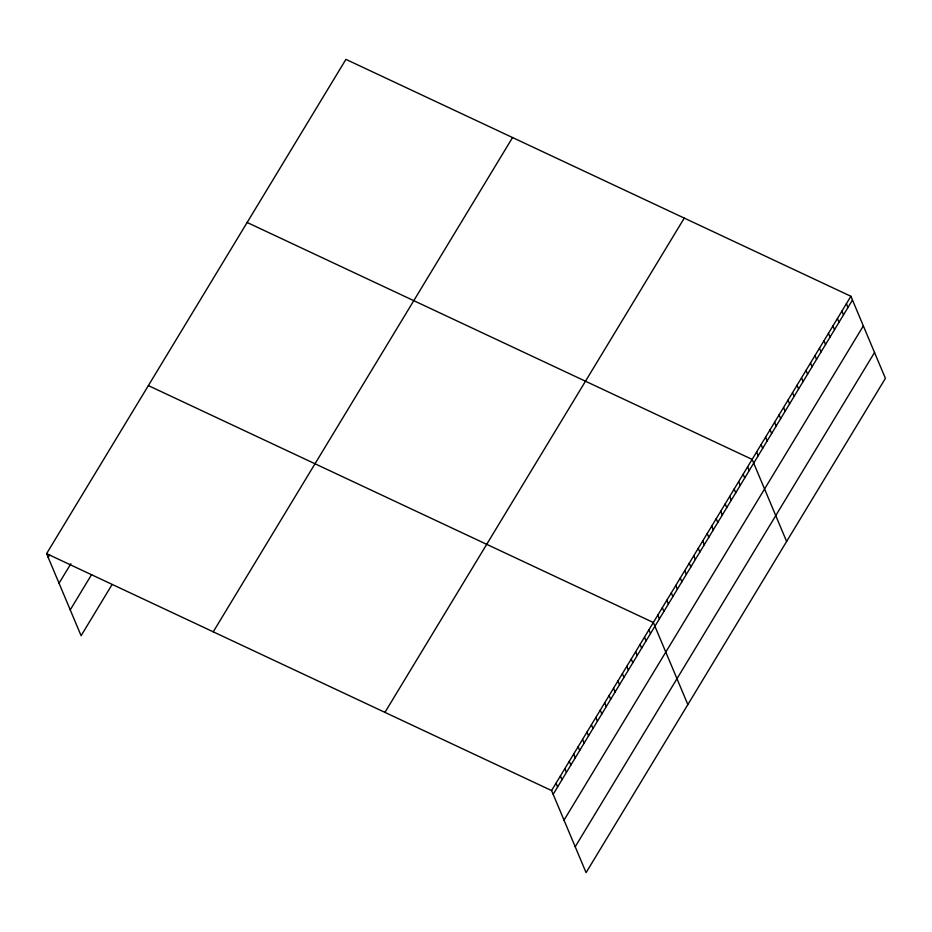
<?xml version="1.0" encoding="UTF-8"?>
<svg xmlns="http://www.w3.org/2000/svg" width="932" height="932" viewBox="0 0 932 932"><rect width="100%" height="100%" fill="white"/><g stroke="black" fill="none" stroke-linecap="round" stroke-linejoin="round"><path stroke-width="1.4" d="M46.6 553.643L345.923 59.368L850.904 296.283L885.4 378.357L586.077 872.632L551.581 790.557L46.6 553.643L81.096 635.717L112.073 584.574M48.173 557.394L49.652 554.959M59.042 583.246L70.844 563.755M70.238 609.878L91.627 574.555M213.242 631.826L512.565 137.552M384.939 712.374L684.263 218.1M551.581 790.557L850.904 296.283M553.154 794.309L852.477 300.034M564.023 820.148L863.347 325.874M575.207 846.78L874.531 352.506M247.143 222.48L752.124 459.394L786.62 541.469M148.374 385.592L653.344 622.506L687.851 704.569M846.407 303.692L847.992 307.443M841.922 311.113L843.495 314.865M837.425 318.523L839.01 322.274M832.94 325.932L834.513 329.695M828.455 333.353L830.028 337.104M823.958 340.762L825.542 344.514M819.473 348.184L821.045 351.935M814.976 355.593L816.56 359.344M810.491 363.002L812.063 366.765M806.005 370.423L807.578 374.175M801.508 377.833L803.093 381.584M797.023 385.254L798.596 389.005M792.526 392.663L794.111 396.415M788.041 400.073L789.614 403.836M783.556 407.494L785.128 411.245M779.059 414.903L780.643 418.654M774.574 422.324L776.146 426.075M770.077 429.734L771.661 433.485M765.591 437.143L767.164 440.906M761.106 444.564L762.679 448.315M756.609 451.973L758.194 455.725M747.627 466.804L749.212 470.555M743.142 474.213L744.715 477.976M738.657 481.634L740.229 485.386M734.16 489.044L735.744 492.795M729.674 496.465L731.247 500.216M725.189 503.874L726.762 507.625M720.692 511.284L722.277 515.047M716.207 518.705L717.78 522.456M711.71 526.114L713.295 529.865M707.225 533.535L708.798 537.286M702.74 540.944L704.312 544.696M698.243 548.354L699.827 552.117M693.758 555.775L695.33 559.526M689.261 563.184L690.845 566.936M684.775 570.605L686.348 574.357M680.29 578.015L681.863 581.766M675.793 585.436L677.378 589.187M671.308 592.845L672.881 596.596M666.811 600.255L668.395 604.006M662.326 607.676L663.899 611.427M657.841 615.085L659.413 618.836M648.917 629.811L650.501 633.562M644.501 637.115L646.074 640.867M640.074 644.42L641.647 648.171M635.647 651.724L637.22 655.476M631.22 659.029L632.805 662.792M626.793 666.345L628.378 670.096M622.378 673.65L623.951 677.401M617.951 680.954L619.524 684.705M613.524 688.259L615.097 692.01M609.097 695.563L610.681 699.315M604.67 702.868L606.254 706.631M600.243 710.184L601.827 713.935M595.828 717.489L597.4 721.24M591.401 724.793L592.973 728.544M586.974 732.098L588.546 735.849M582.547 739.402L584.131 743.154M578.12 746.718L579.704 750.47M573.704 754.023L575.277 757.774M569.277 761.327L570.85 765.079M564.85 768.632L566.423 772.383M560.423 775.937L562.008 779.688M555.996 783.241L557.581 787.004"/></g></svg>
